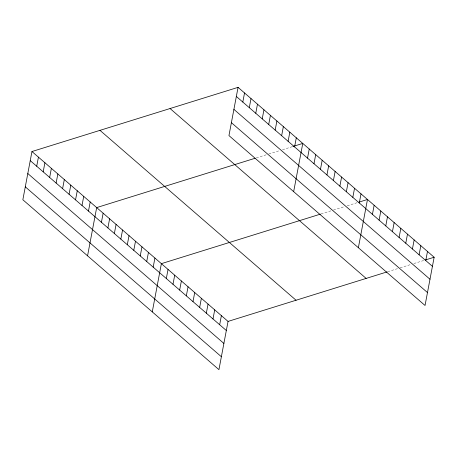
<?xml version="1.0" encoding="UTF-8"?>
<svg xmlns="http://www.w3.org/2000/svg" width="457" height="457" viewBox="0 0 457 457"><rect width="100%" height="100%" fill="white"/><g stroke="black" fill="none" stroke-linecap="round" stroke-linejoin="round"><path stroke-width="0.34" stroke-dasharray="2.29 1.71" d="M256.343 157.876L266.151 154.82M268.767 154.009L279.884 150.547M282.5 149.73L292.309 146.674M321.048 213.939L331.514 210.677M333.473 210.066L344.589 206.604M347.206 205.793L357.02 202.737M387.719 271.698L398.184 268.442M400.143 267.831L410.609 264.569M413.876 263.552L423.685 260.501"/><path stroke-width="0.69" d="M31.961 151.53L22.85 199.76L218.937 369.644L228.049 321.414L31.961 151.53L238.063 87.356L434.15 257.24L425.039 305.47L228.951 135.586L238.063 87.356M36.714 166.234L38.434 157.139M43.187 171.843L44.906 162.743M49.659 177.447L51.378 168.347M56.125 183.051L57.845 173.957M62.598 188.661L64.317 179.561M69.07 194.265L70.789 185.171M75.542 199.869L77.262 190.775M82.009 205.479L83.728 196.379M88.481 211.083L90.2 201.988M87.561 255.823L96.673 207.592L255.035 158.282M101.425 222.296L103.145 213.202M107.892 227.9L109.611 218.806M114.364 233.51L116.084 224.41M120.837 239.114L122.556 230.02M127.309 244.724L129.028 235.623M133.775 250.327L135.495 241.227M140.248 255.931L141.967 246.837M146.72 261.541L148.439 252.441M153.192 267.145L154.912 258.051M152.267 311.885L161.378 263.655L320.397 214.139M166.325 278.53L168.045 269.43M172.997 284.305L174.711 275.205M179.664 290.081L181.378 280.981M186.33 295.856L188.05 286.762M192.997 301.631L194.716 292.537M199.663 307.407L201.383 298.312M242.816 102.06L244.535 92.96M206.33 313.182L208.049 304.088M249.288 107.663L251.007 98.569M212.996 318.963L214.716 309.863M255.76 113.273L257.474 104.173M219.663 324.738L221.382 315.638M262.227 118.877L263.946 109.783M268.699 124.481L270.418 115.387M275.171 130.091L276.891 120.991M281.643 135.695L283.357 126.6M288.11 141.304L289.829 132.204M294.582 146.908L296.302 137.814M293.657 191.649L302.774 143.418L292.966 146.474M307.527 158.122L309.24 149.022M313.993 163.726L315.713 154.632M320.466 169.336L322.185 160.236M326.938 174.94L328.657 165.845M333.41 180.544L335.124 171.449M339.877 186.153L341.596 177.053M346.349 191.757L348.068 182.663M352.821 197.367L354.541 188.267M359.293 202.971L361.007 193.871M358.368 247.705L367.479 199.481L358.979 202.125M372.426 214.35L374.146 205.256M379.093 220.131L380.812 211.031M385.765 225.907L387.479 216.807M392.432 231.682L394.151 222.582M399.098 237.457L400.818 228.363M405.765 243.233L407.484 234.138M412.431 249.008L414.151 239.914M419.098 254.783L420.817 245.689M425.764 260.564L427.484 251.464M228.049 321.414L387.062 271.904M425.65 259.89L434.15 257.24M236.343 96.456L432.431 266.34M233.904 109.366L429.991 279.25M231.391 122.67L427.478 292.554M170.05 108.532L366.137 278.416M99.974 130.354L296.062 300.238M30.242 160.63L226.329 330.514M27.803 173.54L223.89 343.424M25.289 186.844L221.377 356.728"/></g></svg>
